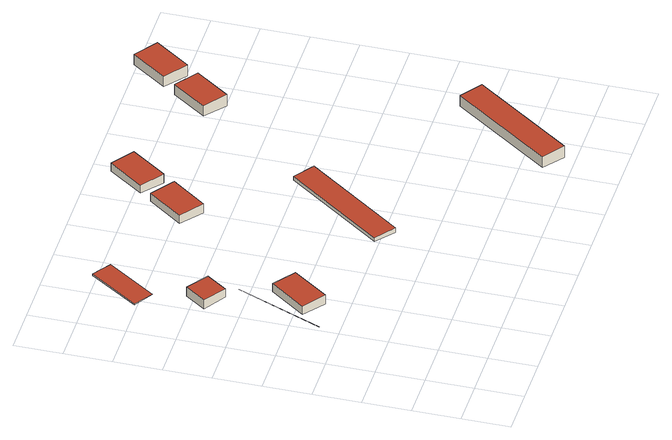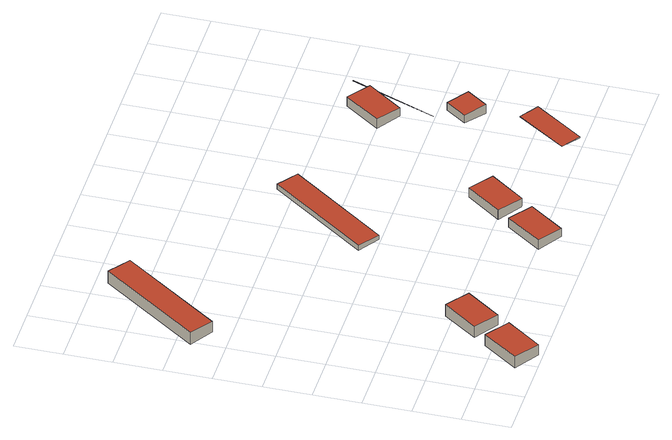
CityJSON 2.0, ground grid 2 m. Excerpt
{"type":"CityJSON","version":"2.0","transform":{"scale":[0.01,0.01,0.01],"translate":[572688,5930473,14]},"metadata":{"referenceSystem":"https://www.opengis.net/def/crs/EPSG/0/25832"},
"CityObjects":{
"building1":{"type":"Building","attributes":{"Grundfläche 2D":"14176.517365","Grundhöhe NN":"4.677"},"children":["building1-1","building1-2","building1-3","building1-4","building1-5","building1-6","building1-7","building1-8","building1-9"],"geometry":[{"type":"MultiSurface","lod":"3","boundaries":[[[0,1,2]],[[0,2,3]]],"semantics":{"surfaces":[{"type":"RoofSurface"}],"values":[0,0]}}]},
"building1-1":{"type":"BuildingInstallation","parents":["building1"],"geometry":[{"type":"MultiSurface","lod":"3","boundaries":[[[4,5,6,7,8]],[[9,10,6,5]],[[10,11,7,6]],[[8,7,11,12]],[[9,5,4,8,12,13]]],"semantics":{"surfaces":[{"type":"RoofSurface"},{"type":"WallSurface"}],"values":[0,1,1,1,1]}}]},
"building1-2":{"type":"BuildingInstallation","parents":["building1"],"geometry":[{"type":"MultiSurface","lod":"3","boundaries":[[[14,15,16,17]],[[17,16,18,19]],[[14,17,19,20]],[[15,14,20,21]],[[16,15,21,18]]],"semantics":{"surfaces":[{"type":"RoofSurface"},{"type":"WallSurface"}],"values":[0,1,1,1,1]}}]},
"building1-3":{"type":"BuildingInstallation","parents":["building1"],"geometry":[{"type":"MultiSurface","lod":"3","boundaries":[[[22,23,24,25]],[[25,24,26,27]],[[22,25,27,28]],[[23,22,28,29]],[[24,23,29,26]]],"semantics":{"surfaces":[{"type":"RoofSurface"},{"type":"WallSurface"}],"values":[0,1,1,1,1]}}]},
"building1-4":{"type":"BuildingInstallation","parents":["building1"],"geometry":[{"type":"MultiSurface","lod":"3","boundaries":[[[30,31,32,33,34,35]],[[33,32,36,37]],[[34,33,37,38]],[[39,30,35,34,38,40]],[[31,30,39,41]],[[32,31,41,36]]],"semantics":{"surfaces":[{"type":"RoofSurface"},{"type":"WallSurface"}],"values":[0,1,1,1,1,1]}}]},
"building1-5":{"type":"BuildingInstallation","parents":["building1"],"geometry":[{"type":"MultiSurface","lod":"3","boundaries":[[[42,43,44,45]],[[45,44,46,47]],[[42,45,47,48]],[[43,42,48,49]],[[44,43,49,46]]],"semantics":{"surfaces":[{"type":"RoofSurface"},{"type":"WallSurface"}],"values":[0,1,1,1,1]}}]},
"building1-6":{"type":"BuildingInstallation","parents":["building1"],"geometry":[{"type":"MultiSurface","lod":"3","boundaries":[[[50,51,52,53]],[[53,52,54,55]],[[50,53,55,56]],[[51,50,56,57]],[[52,51,57,54]]],"semantics":{"surfaces":[{"type":"RoofSurface"},{"type":"WallSurface"}],"values":[0,1,1,1,1]}}]},
"building1-7":{"type":"BuildingInstallation","parents":["building1"],"geometry":[{"type":"MultiSurface","lod":"3","boundaries":[[[58,59,60,61]],[[61,60,62,63]],[[58,61,63,64]],[[59,58,64,65]],[[60,59,65,62]]],"semantics":{"surfaces":[{"type":"RoofSurface"},{"type":"WallSurface"}],"values":[0,1,1,1,1]}}]},
"building1-8":{"type":"BuildingInstallation","parents":["building1"],"geometry":[{"type":"MultiSurface","lod":"3","boundaries":[[[66,67,68,69]],[[68,67,70,71]],[[69,68,71,72]],[[66,69,72,73]],[[67,66,73,70]]],"semantics":{"surfaces":[{"type":"RoofSurface"},{"type":"WallSurface"}],"values":[0,1,1,1,1]}}]},
"building1-9":{"type":"BuildingInstallation","parents":["building1"],"geometry":[{"type":"MultiSurface","lod":"3","boundaries":[[[74,75,76,77,78]],[[76,75,79,80]],[[77,76,80,81]],[[78,77,81,82]],[[79,75,74,78,82,83]]],"semantics":{"surfaces":[{"type":"RoofSurface"},{"type":"WallSurface"}],"values":[0,1,1,1,1]}}]}
},
"vertices":[
[268,1020,107],[123,658,102],[123,659,102],[124,659,102],
[275,678,141],[278,676,141],[386,825,141],[294,893,141],[185,743,141],[278,676,96],[386,825,96],[294,893,102],[185,743,102],[275,678,96],
[124,1122,141],[213,1059,141],[275,1147,141],[186,1210,141],[275,1147,104],[186,1210,98],[124,1122,98],[213,1059,104],
[231,1600,95],[88,1393,95],[166,1340,95],[308,1547,95],[166,1340,93],[308,1547,93],[231,1600,88],[88,1393,89],
[728,1501,141],[620,1354,141],[716,1283,141],[825,1430,141],[824,1431,141],[731,1500,141],[716,1283,96],[825,1430,96],[824,1431,96],[728,1501,103],[731,1500,102],[620,1354,103],
[1039,1010,92],[742,603,92],[825,542,92],[1123,949,92],[825,542,68],[1123,949,68],[1039,1010,73],[742,603,73],
[875,1699,141],[768,1551,141],[862,1483,141],[969,1632,141],[862,1483,96],[969,1632,96],[875,1699,102],[768,1551,102],
[1723,524,79],[1427,113,79],[1516,49,79],[1812,460,79],[1516,49,22],[1812,460,22],[1723,524,28],[1427,113,28],
[1343,1452,123],[1437,1384,123],[1542,1529,123],[1448,1597,123],[1437,1384,68],[1542,1529,68],[1448,1597,74],[1343,1452,74],
[1486,1650,123],[1581,1582,123],[1688,1731,123],[1591,1800,123],[1484,1651,123],[1581,1582,68],[1688,1731,68],[1591,1800,74],[1484,1651,74],[1486,1650,74]
]}
